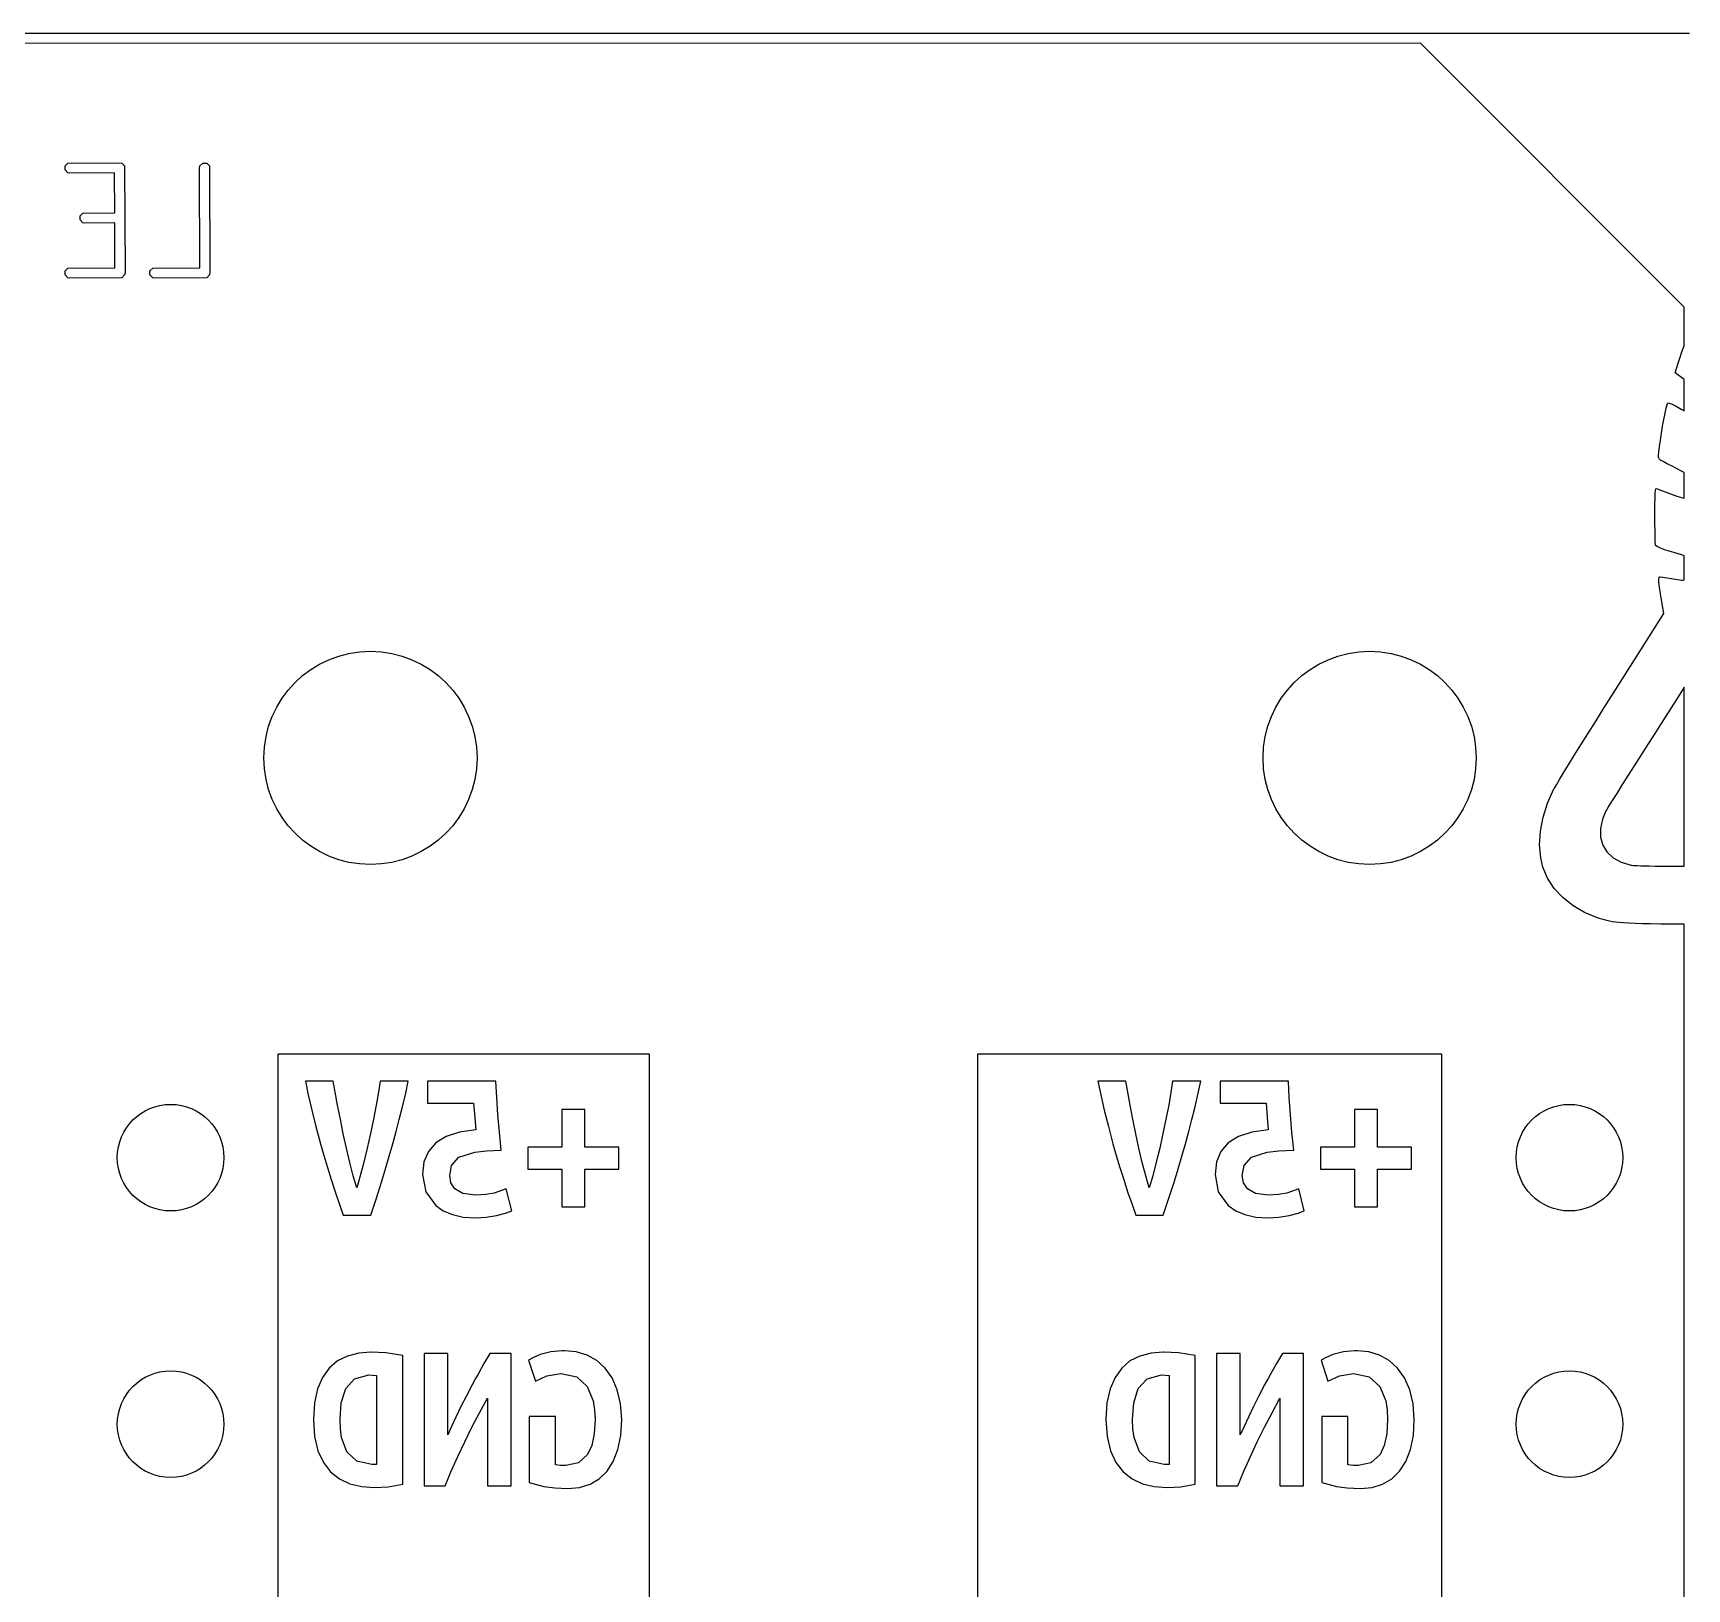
# Model space of a CAD drawing. Extents: x 48.4 to 111, y -108.5 to -46.5.
# Drawn here: x 79.97 to 95.73, y -91.74 to -76.91 of the extents above; entities that cross this region are included whole.
import ezdxf

# ---------------------------------------------------------------- set-up
doc = ezdxf.new("R2010")
doc.units = 0
doc.layers.add('BLACK', color=7, linetype='CONTINUOUS')

msp = doc.modelspace()

# ---------------------------------------------------------------- linework, layer by layer
at = {"layer": 'BLACK', "linetype": 'CONTINUOUS'}
for p, q in [((64.242866, -76.915806), (93.217259, -76.912306)), ((93.217259, -76.912306), (93.218, -76.912)), ((93.218, -76.912), (95.758, -76.912)), ((93.193795, -77.008505), (64.308202, -77.011994)), ((95.708309, -79.523019), (93.193795, -77.008505)), ((80.273329, -78.178285), (80.300389, -78.151225)), ((80.273329, -78.216553), (80.273329, -78.178285)), ((80.300389, -78.151225), (80.795713, -78.147419)), ((80.795713, -78.147419), (80.814847, -78.151225)), ((80.814847, -78.151225), (80.841907, -78.178285)), ((80.841907, -78.178285), (80.845713, -79.197419)), ((81.555237, -78.197419), (81.559043, -78.178285)), ((81.558786, -79.147775), (81.555237, -78.197419)), ((81.559043, -78.178285), (81.586103, -78.151225)), ((81.586103, -78.151225), (81.624371, -78.151225)), ((81.624371, -78.151225), (81.651431, -78.178285)), ((81.651431, -78.178285), (81.655237, -79.197419)), ((80.300389, -78.243613), (80.273329, -78.216553)), ((80.319523, -78.247419), (80.300389, -78.243613)), ((80.745887, -78.244142), (80.319523, -78.247419)), ((80.747306, -78.624131), (80.745887, -78.244142)), ((80.416186, -78.654475), (80.443246, -78.627415)), ((80.416186, -78.692743), (80.416186, -78.654475)), ((80.443246, -78.627415), (80.747306, -78.624131)), ((80.443246, -78.719803), (80.416186, -78.692743)), ((80.46238, -78.723609), (80.443246, -78.719803)), ((80.747666, -78.720528), (80.46238, -78.723609)), ((80.749262, -79.147775), (80.747666, -78.720528)), ((80.273329, -79.178285), (80.300389, -79.151225)), ((80.273329, -79.216553), (80.273329, -79.178285)), ((80.300389, -79.243613), (80.273329, -79.216553)), ((80.300389, -79.151225), (80.749262, -79.147775)), ((80.319523, -79.247419), (80.300389, -79.243613)), ((80.814847, -79.243613), (80.319523, -79.247419)), ((80.841907, -79.216553), (80.814847, -79.243613)), ((80.845713, -79.197419), (80.841907, -79.216553)), ((81.082853, -79.178285), (81.109913, -79.151225)), ((81.082853, -79.216553), (81.082853, -79.178285)), ((81.109913, -79.243613), (81.082853, -79.216553)), ((81.109913, -79.151225), (81.558786, -79.147775)), ((81.129047, -79.247419), (81.109913, -79.243613)), ((81.624371, -79.243613), (81.129047, -79.247419)), ((81.651431, -79.216553), (81.624371, -79.243613)), ((81.655237, -79.197419), (81.651431, -79.216553)), ((95.708353, -79.891296), (95.708309, -79.523019)), ((95.687677, -79.948672), (95.708353, -79.891296)), ((95.622323, -80.150607), (95.650594, -80.058551)), ((95.650594, -80.058551), (95.651165, -80.0567)), ((95.651165, -80.0567), (95.666699, -80.009167)), ((95.666699, -80.009167), (95.687677, -79.948672)), ((95.708392, -80.214727), (95.622323, -80.150607)), ((95.708428, -80.510575), (95.708392, -80.214727)), ((95.515665, -80.594208), (95.527392, -80.535593)), ((95.527392, -80.535593), (95.538102, -80.48725)), ((95.538102, -80.48725), (95.547087, -80.453175)), ((95.547087, -80.453175), (95.553637, -80.437362)), ((95.553637, -80.437362), (95.565913, -80.438563)), ((95.565913, -80.438563), (95.593722, -80.449629)), ((95.593722, -80.449629), (95.633068, -80.468928)), ((95.633068, -80.468928), (95.680066, -80.494699)), ((95.680066, -80.494699), (95.708428, -80.510575)), ((95.492, -80.726278), (95.503631, -80.659102)), ((95.503631, -80.659102), (95.515665, -80.594208)), ((95.466612, -80.90156), (95.472781, -80.851502)), ((95.472781, -80.851502), (95.48148, -80.791743)), ((95.48148, -80.791743), (95.492, -80.726278)), ((95.463539, -80.944765), (95.463683, -80.937922)), ((95.464876, -80.957273), (95.463539, -80.944765)), ((95.463683, -80.937922), (95.466612, -80.90156)), ((95.470839, -80.968642), (95.464876, -80.957273)), ((95.484362, -80.980901), (95.470839, -80.968642)), ((95.508377, -80.996077), (95.484362, -80.980901)), ((95.545816, -81.016199), (95.508377, -80.996077)), ((95.599611, -81.043296), (95.545816, -81.016199)), ((95.622069, -81.054418), (95.599611, -81.043296)), ((95.697211, -81.09298), (95.622069, -81.054418)), ((95.708499, -81.09951), (95.697211, -81.09298)), ((95.708529, -81.343627), (95.708499, -81.09951)), ((95.430277, -81.40102), (95.431316, -81.340755)), ((95.431316, -81.340755), (95.433079, -81.298008)), ((95.433079, -81.298008), (95.435683, -81.27066)), ((95.435683, -81.27066), (95.439242, -81.256592)), ((95.439242, -81.256592), (95.443871, -81.253684)), ((95.443871, -81.253684), (95.502117, -81.275545)), ((95.502117, -81.275545), (95.578378, -81.303411)), ((95.578378, -81.303411), (95.637735, -81.323841)), ((95.637735, -81.323841), (95.682556, -81.337535)), ((95.682556, -81.337535), (95.708529, -81.343627)), ((95.429823, -81.512772), (95.429849, -81.480922)), ((95.429849, -81.480922), (95.430277, -81.40102)), ((95.430101, -81.588427), (95.429823, -81.512772)), ((95.430883, -81.65715), (95.430101, -81.588427)), ((95.432087, -81.715558), (95.430883, -81.65715)), ((95.433632, -81.760266), (95.432087, -81.715558)), ((95.435436, -81.787889), (95.433632, -81.760266)), ((95.436596, -81.794822), (95.435436, -81.787889)), ((95.450565, -81.806348), (95.436596, -81.794822)), ((95.483192, -81.821461), (95.450565, -81.806348)), ((95.531216, -81.838756), (95.483192, -81.821461)), ((95.557415, -81.847005), (95.531216, -81.838756)), ((95.640327, -81.872323), (95.557415, -81.847005)), ((95.704054, -81.892357), (95.640327, -81.872323)), ((95.708595, -81.893869), (95.704054, -81.892357)), ((95.708623, -82.122023), (95.708595, -81.893869)), ((95.467196, -82.115332), (95.470065, -82.098762)), ((95.46835, -82.145541), (95.467196, -82.115332)), ((95.470065, -82.098762), (95.476779, -82.093715)), ((95.476779, -82.093715), (95.480732, -82.093966)), ((95.480732, -82.093966), (95.504459, -82.097044)), ((95.504459, -82.097044), (95.541982, -82.102886)), ((95.541982, -82.102886), (95.587168, -82.110558)), ((95.587168, -82.110558), (95.603315, -82.113359)), ((95.603315, -82.113359), (95.647193, -82.120525)), ((95.647193, -82.120525), (95.681675, -82.12552)), ((95.681675, -82.12552), (95.700405, -82.127401)), ((95.700405, -82.127401), (95.708623, -82.122023)), ((95.473702, -82.191503), (95.46835, -82.145541)), ((95.483428, -82.255335), (95.473702, -82.191503)), ((95.496748, -82.333703), (95.483428, -82.255335)), ((95.015898, -83.232273), (95.516154, -82.444459)), ((95.516154, -82.444459), (95.496748, -82.333703)), ((94.937857, -83.355401), (95.015898, -83.232273)), ((95.708746, -83.146869), (95.634953, -83.262496)), ((95.708952, -84.853049), (95.708746, -83.146869)), ((94.862362, -83.474951), (94.937857, -83.355401)), ((95.634953, -83.262496), (95.527407, -83.431128)), ((94.790424, -83.589296), (94.862362, -83.474951)), ((95.527407, -83.431128), (95.427896, -83.587291)), ((94.661261, -83.79587), (94.723054, -83.696811)), ((94.723054, -83.696811), (94.790424, -83.589296)), ((95.427896, -83.587291), (95.33683, -83.730341)), ((94.606055, -83.884846), (94.661261, -83.79587)), ((95.254621, -83.859633), (95.181681, -83.974522)), ((95.33683, -83.730341), (95.254621, -83.859633)), ((94.490072, -84.075024), (94.519451, -84.026049)), ((94.519451, -84.026049), (94.558449, -83.962115)), ((94.558449, -83.962115), (94.606055, -83.884846)), ((95.181681, -83.974522), (95.11842, -84.074365)), ((94.407221, -84.250283), (94.466613, -84.116163)), ((94.466613, -84.116163), (94.471323, -84.107412)), ((94.471323, -84.107412), (94.490072, -84.075024)), ((95.06525, -84.158517), (95.022583, -84.226334)), ((95.11842, -84.074365), (95.06525, -84.158517)), ((94.364561, -84.385704), (94.407221, -84.250283)), ((94.961707, -84.325328), (94.930708, -84.402262)), ((94.9704, -84.310384), (94.961707, -84.325328)), ((94.990829, -84.277171), (94.9704, -84.310384)), ((95.022583, -84.226334), (94.990829, -84.277171)), ((94.339038, -84.519543), (94.364561, -84.385704)), ((94.930708, -84.402262), (94.910782, -84.493073)), ((94.910782, -84.493073), (94.911402, -84.576529)), ((94.331059, -84.648914), (94.339038, -84.519543)), ((94.341031, -84.770934), (94.331059, -84.648914)), ((94.911402, -84.576529), (94.932017, -84.651451)), ((94.932017, -84.651451), (94.972078, -84.716662)), ((94.361792, -84.859994), (94.341031, -84.770934)), ((94.972078, -84.716662), (95.031033, -84.770986)), ((95.031033, -84.770986), (95.108333, -84.813245)), ((95.108333, -84.813245), (95.203426, -84.842261)), ((94.405965, -84.965186), (94.361792, -84.859994)), ((94.46991, -85.063042), (94.405965, -84.965186)), ((95.203426, -84.842261), (95.209586, -84.843256)), ((95.209586, -84.843256), (95.221908, -84.844481)), ((95.221908, -84.844481), (95.239687, -84.845638)), ((95.239687, -84.845638), (95.263508, -84.846729)), ((95.263508, -84.846729), (95.293959, -84.847755)), ((95.293959, -84.847755), (95.331626, -84.848717)), ((95.331626, -84.848717), (95.377097, -84.849619)), ((95.377097, -84.849619), (95.430959, -84.850461)), ((95.430959, -84.850461), (95.493798, -84.851246)), ((95.493798, -84.851246), (95.566202, -84.851974)), ((95.566202, -84.851974), (95.648758, -84.852648)), ((95.648758, -84.852648), (95.708952, -84.853049)), ((94.551588, -85.151646), (94.46991, -85.063042)), ((94.648955, -85.229086), (94.551588, -85.151646)), ((94.759972, -85.293447), (94.648955, -85.229086)), ((94.873495, -85.339826), (94.759972, -85.293447)), ((94.900723, -85.349022), (94.873495, -85.339826)), ((94.925263, -85.357269), (94.900723, -85.349022)), ((94.948419, -85.364624), (94.925263, -85.357269)), ((94.971499, -85.371145), (94.948419, -85.364624)), ((94.995806, -85.376889), (94.971499, -85.371145)), ((95.022648, -85.381912), (94.995806, -85.376889)), ((95.053329, -85.386271), (95.022648, -85.381912)), ((95.089155, -85.390022), (95.053329, -85.386271)), ((95.131433, -85.393223), (95.089155, -85.390022)), ((95.181466, -85.395931), (95.131433, -85.393223)), ((95.240562, -85.398202), (95.181466, -85.395931)), ((95.310025, -85.400093), (95.240562, -85.398202)), ((95.391161, -85.401661), (95.310025, -85.400093)), ((95.485276, -85.402963), (95.391161, -85.401661)), ((95.593675, -85.404056), (95.485276, -85.402963)), ((95.709019, -85.40493), (95.593675, -85.404056)), ((95.711797, -108.408005), (95.709019, -85.40493)), ((82.306885, -98.778729), (82.306885, -86.641271)), ((82.306885, -86.641271), (82.564854, -86.641271)), ((82.564854, -86.641271), (85.583146, -86.641271)), ((85.583146, -86.641271), (85.841115, -86.641271)), ((85.841115, -86.641271), (85.841115, -98.778729)), ((88.97572, -98.778729), (88.97572, -86.641271)), ((88.97572, -86.641271), (89.233688, -86.641271)), ((89.233688, -86.641271), (93.138312, -86.641271)), ((93.138312, -86.641271), (93.39628, -86.641271)), ((93.39628, -86.641271), (93.39628, -98.778729)), ((82.831077, -86.899239), (82.564854, -86.899239)), ((82.564854, -86.899239), (82.592456, -87.030287)), ((82.849651, -87.006554), (82.831077, -86.899239)), ((82.872352, -87.130379), (82.849651, -87.006554)), ((83.261369, -87.006296), (83.2397, -87.129347)), ((83.276847, -86.899239), (83.261369, -87.006296)), ((83.545135, -86.899239), (83.276847, -86.899239)), ((83.48735, -87.159272), (83.521402, -87.014809)), ((83.521402, -87.014809), (83.545135, -86.899239)), ((84.380954, -86.899239), (83.728809, -86.899239)), ((83.728809, -86.899239), (83.728809, -87.109742)), ((84.388693, -87.056858), (84.380954, -86.899239)), ((90.386243, -86.899239), (90.120019, -86.899239)), ((90.120019, -86.899239), (90.147622, -87.030287)), ((90.404816, -87.006554), (90.386243, -86.899239)), ((90.427518, -87.130379), (90.404816, -87.006554)), ((90.816535, -87.006296), (90.794865, -87.129347)), ((90.832013, -86.899239), (90.816535, -87.006296)), ((91.1003, -86.899239), (90.832013, -86.899239)), ((91.042515, -87.159272), (91.076567, -87.014809)), ((91.076567, -87.014809), (91.1003, -86.899239)), ((91.936119, -86.899239), (91.283974, -86.899239)), ((91.283974, -86.899239), (91.283974, -87.109742)), ((91.943858, -87.056858), (91.936119, -86.899239)), ((82.592456, -87.030287), (82.625734, -87.175782)), ((82.625734, -87.175782), (82.66443, -87.332369)), ((82.898149, -87.264265), (82.872352, -87.130379)), ((83.2397, -87.129347), (83.213645, -87.262459)), ((83.460062, -87.267389), (83.48735, -87.159272)), ((83.728809, -87.109742), (84.168387, -87.109742)), ((84.168387, -87.109742), (84.178706, -87.248013)), ((84.399527, -87.220152), (84.388693, -87.056858)), ((85.229155, -87.171654), (85.010397, -87.171654)), ((85.010397, -87.171654), (85.010397, -87.530747)), ((85.229155, -87.530747), (85.229155, -87.171654)), ((90.147622, -87.030287), (90.1809, -87.175782)), ((90.1809, -87.175782), (90.219595, -87.332369)), ((90.453315, -87.264265), (90.427518, -87.130379)), ((90.794865, -87.129347), (90.76881, -87.262459)), ((91.015228, -87.267389), (91.042515, -87.159272)), ((91.283974, -87.109742), (91.723553, -87.109742)), ((91.723553, -87.109742), (91.733871, -87.248013)), ((91.954693, -87.220152), (91.943858, -87.056858)), ((92.78432, -87.171654), (92.565563, -87.171654)), ((92.565563, -87.171654), (92.565563, -87.530747)), ((92.78432, -87.530747), (92.78432, -87.171654)), ((82.66443, -87.332369), (82.708284, -87.496695)), ((82.92601, -87.401762), (82.898149, -87.264265)), ((83.213645, -87.262459), (83.18501, -87.399699)), ((83.430482, -87.379864), (83.460062, -87.267389)), ((84.178706, -87.248013), (84.189025, -87.365647)), ((84.413974, -87.38809), (84.399527, -87.220152)), ((90.219595, -87.332369), (90.26345, -87.496695)), ((90.481175, -87.401762), (90.453315, -87.264265)), ((90.76881, -87.262459), (90.740176, -87.399699)), ((90.985647, -87.379864), (91.015228, -87.267389)), ((91.733871, -87.248013), (91.74419, -87.365647)), ((91.969139, -87.38809), (91.954693, -87.220152)), ((82.708284, -87.496695), (82.740272, -87.609513)), ((82.955934, -87.540034), (82.92601, -87.401762)), ((83.18501, -87.399699), (83.154054, -87.53797)), ((83.364901, -87.615819), (83.398609, -87.496695)), ((83.398609, -87.496695), (83.430482, -87.379864)), ((83.807231, -87.489472), (83.737293, -87.570646)), ((83.905603, -87.428018), (83.807231, -87.489472)), ((84.032868, -87.386743), (83.905603, -87.428018)), ((84.189025, -87.365647), (84.032868, -87.386743)), ((84.432547, -87.559639), (84.413974, -87.38809)), ((90.26345, -87.496695), (90.295438, -87.609513)), ((90.5111, -87.540034), (90.481175, -87.401762)), ((90.740176, -87.399699), (90.70922, -87.53797)), ((90.920066, -87.615819), (90.953774, -87.496695)), ((90.953774, -87.496695), (90.985647, -87.379864)), ((91.362396, -87.489472), (91.292458, -87.570646)), ((91.460768, -87.428018), (91.362396, -87.489472)), ((91.588033, -87.386743), (91.460768, -87.428018)), ((91.74419, -87.365647), (91.588033, -87.386743)), ((91.987713, -87.559639), (91.969139, -87.38809)), ((82.740272, -87.609513), (82.774324, -87.723707)), ((82.987922, -87.676241), (82.955934, -87.540034)), ((83.154054, -87.53797), (83.121034, -87.674177)), ((83.329817, -87.735173), (83.364901, -87.615819)), ((83.737293, -87.570646), (83.69533, -87.671082)), ((83.958917, -87.70307), (84.029084, -87.626711)), ((84.029084, -87.626711), (84.178706, -87.577181)), ((84.178706, -87.577181), (84.290665, -87.564025)), ((84.290665, -87.564025), (84.432547, -87.559639)), ((85.010397, -87.530747), (84.686389, -87.530747)), ((84.686389, -87.530747), (84.686389, -87.739186)), ((85.553164, -87.530747), (85.229155, -87.530747)), ((85.553164, -87.739186), (85.553164, -87.530747)), ((90.295438, -87.609513), (90.32949, -87.723707)), ((90.543088, -87.676241), (90.5111, -87.540034)), ((90.70922, -87.53797), (90.6762, -87.674177)), ((90.884982, -87.735173), (90.920066, -87.615819)), ((91.292458, -87.570646), (91.250495, -87.671082)), ((91.514082, -87.70307), (91.58425, -87.626711)), ((91.58425, -87.626711), (91.733871, -87.577181)), ((91.733871, -87.577181), (91.84583, -87.564025)), ((91.84583, -87.564025), (91.987713, -87.559639)), ((92.565563, -87.530747), (92.241554, -87.530747)), ((92.241554, -87.530747), (92.241554, -87.739186)), ((93.108329, -87.530747), (92.78432, -87.530747)), ((93.108329, -87.739186), (93.108329, -87.530747)), ((82.774324, -87.723707), (82.81044, -87.839277)), ((83.020942, -87.803936), (82.987922, -87.676241)), ((83.053962, -87.916668), (83.020942, -87.803936)), ((83.08724, -87.802388), (83.053962, -87.916668)), ((83.121034, -87.674177), (83.08724, -87.802388)), ((83.293357, -87.854756), (83.329817, -87.735173)), ((83.69533, -87.671082), (83.681342, -87.790779)), ((83.681342, -87.790779), (83.712299, -87.954847)), ((83.941375, -87.801098), (83.958917, -87.70307)), ((83.951694, -87.869202), (83.941375, -87.801098)), ((84.686389, -87.739186), (85.010397, -87.739186)), ((85.010397, -87.739186), (85.010397, -88.098278)), ((85.229155, -88.098278), (85.229155, -87.739186)), ((85.229155, -87.739186), (85.553164, -87.739186)), ((90.32949, -87.723707), (90.365605, -87.839277)), ((90.576108, -87.803936), (90.543088, -87.676241)), ((90.609128, -87.916668), (90.576108, -87.803936)), ((90.642406, -87.802388), (90.609128, -87.916668)), ((90.6762, -87.674177), (90.642406, -87.802388)), ((90.848523, -87.854756), (90.884982, -87.735173)), ((91.250495, -87.671082), (91.236508, -87.790779)), ((91.236508, -87.790779), (91.267464, -87.954847)), ((91.49654, -87.801098), (91.514082, -87.70307)), ((91.506859, -87.869202), (91.49654, -87.801098)), ((92.241554, -87.739186), (92.565563, -87.739186)), ((92.565563, -87.739186), (92.565563, -88.098278)), ((92.78432, -88.098278), (92.78432, -87.739186)), ((92.78432, -87.739186), (93.108329, -87.739186)), ((82.81044, -87.839277), (82.848046, -87.954274)), ((82.848046, -87.954274), (82.886569, -88.066749)), ((83.239184, -88.025015), (83.293357, -87.854756)), ((83.712299, -87.954847), (83.807231, -88.085896)), ((83.989873, -87.928019), (83.951694, -87.869202)), ((84.066232, -87.970326), (83.989873, -87.928019)), ((84.189025, -87.986836), (84.066232, -87.970326)), ((84.364444, -87.968262), (84.285505, -87.982192)), ((84.480014, -87.926987), (84.364444, -87.968262)), ((84.531607, -88.137489), (84.480014, -87.926987)), ((90.365605, -87.839277), (90.403211, -87.954274)), ((90.403211, -87.954274), (90.441735, -88.066749)), ((90.794349, -88.025015), (90.848523, -87.854756)), ((91.267464, -87.954847), (91.362396, -88.085896)), ((91.545038, -87.928019), (91.506859, -87.869202)), ((91.621397, -87.970326), (91.545038, -87.928019)), ((91.74419, -87.986836), (91.621397, -87.970326)), ((91.919609, -87.968262), (91.84067, -87.982192)), ((92.035179, -87.926987), (91.919609, -87.968262)), ((92.086773, -88.137489), (92.035179, -87.926987)), ((82.886569, -88.066749), (82.92601, -88.176701)), ((83.188106, -88.176701), (83.239184, -88.025015)), ((83.807231, -88.085896), (83.878946, -88.135426)), ((84.285505, -87.982192), (84.189025, -87.986836)), ((85.010397, -88.098278), (85.229155, -88.098278)), ((90.441735, -88.066749), (90.481175, -88.176701)), ((90.743271, -88.176701), (90.794349, -88.025015)), ((91.362396, -88.085896), (91.434112, -88.135426)), ((91.84067, -87.982192), (91.74419, -87.986836)), ((92.565563, -88.098278), (92.78432, -88.098278)), ((82.92601, -88.176701), (83.188106, -88.176701)), ((83.878946, -88.135426), (83.96614, -88.172573)), ((83.96614, -88.172573), (84.068811, -88.19579)), ((84.068811, -88.19579), (84.186961, -88.203529)), ((84.186961, -88.203529), (84.288085, -88.197338)), ((84.288085, -88.197338), (84.387145, -88.18186)), ((84.387145, -88.18186), (84.47279, -88.160191)), ((84.47279, -88.160191), (84.531607, -88.137489)), ((90.481175, -88.176701), (90.743271, -88.176701)), ((91.434112, -88.135426), (91.521305, -88.172573)), ((91.521305, -88.172573), (91.623977, -88.19579)), ((91.623977, -88.19579), (91.742126, -88.203529)), ((91.742126, -88.203529), (91.84325, -88.197338)), ((91.84325, -88.197338), (91.94231, -88.18186)), ((91.94231, -88.18186), (92.027956, -88.160191)), ((92.027956, -88.160191), (92.086773, -88.137489)), ((82.965038, -89.520171), (82.870238, -89.56719)), ((83.073055, -89.492722), (82.965038, -89.520171)), ((83.188106, -89.483853), (83.073055, -89.492722)), ((83.191746, -89.483573), (83.188106, -89.483853)), ((83.33204, -89.489673), (83.191746, -89.483573)), ((83.492667, -89.514072), (83.33204, -89.489673)), ((83.492667, -90.742155), (83.492667, -89.514072)), ((83.921683, -89.497806), (83.695992, -89.497806)), ((83.695992, -89.497806), (83.695992, -90.756388)), ((83.921683, -90.272474), (83.921683, -89.497806)), ((84.324267, -89.497806), (84.267336, -89.591081)), ((84.525558, -89.497806), (84.324267, -89.497806)), ((84.525558, -90.756388), (84.525558, -89.497806)), ((84.733967, -89.536437), (84.692285, -89.560836)), ((84.804114, -89.505939), (84.733967, -89.536437)), ((84.90476, -89.480523), (84.804114, -89.505939)), ((85.010397, -89.471515), (84.90476, -89.480523)), ((85.035904, -89.46934), (85.010397, -89.471515)), ((85.146208, -89.47976), (85.035904, -89.46934)), ((85.249396, -89.511022), (85.146208, -89.47976)), ((85.342417, -89.563124), (85.249396, -89.511022)), ((90.520203, -89.520171), (90.425403, -89.56719)), ((90.62822, -89.492722), (90.520203, -89.520171)), ((90.743271, -89.483853), (90.62822, -89.492722)), ((90.746911, -89.483573), (90.743271, -89.483853)), ((90.887205, -89.489673), (90.746911, -89.483573)), ((91.047832, -89.514072), (90.887205, -89.489673)), ((91.047832, -90.742155), (91.047832, -89.514072)), ((91.476848, -89.497806), (91.251157, -89.497806)), ((91.251157, -89.497806), (91.251157, -90.756388)), ((91.476848, -90.272474), (91.476848, -89.497806)), ((91.879432, -89.497806), (91.822501, -89.591081)), ((92.080724, -89.497806), (91.879432, -89.497806)), ((92.080724, -90.756388), (92.080724, -89.497806)), ((92.289132, -89.536437), (92.24745, -89.560836)), ((92.359279, -89.505939), (92.289132, -89.536437)), ((92.459925, -89.480523), (92.359279, -89.505939)), ((92.565563, -89.471515), (92.459925, -89.480523)), ((92.59107, -89.46934), (92.565563, -89.471515)), ((92.701374, -89.47976), (92.59107, -89.46934)), ((92.804561, -89.511022), (92.701374, -89.47976)), ((92.897582, -89.563124), (92.804561, -89.511022)), ((82.791195, -89.63505), (82.72791, -89.724005)), ((82.870238, -89.56719), (82.791195, -89.63505)), ((83.033152, -89.736713), (83.16938, -89.701131)), ((83.16938, -89.701131), (83.205978, -89.702147)), ((83.205978, -89.702147), (83.242577, -89.70723)), ((83.242577, -89.70723), (83.242577, -90.553063)), ((84.210404, -89.691981), (84.186961, -89.735579)), ((84.267336, -89.591081), (84.210404, -89.691981)), ((84.692285, -89.560836), (84.757349, -89.760095)), ((84.867145, -89.709264), (85.001339, -89.686898)), ((85.001339, -89.686898), (85.1518, -89.71943)), ((85.422222, -89.636067), (85.342417, -89.563124)), ((85.487795, -89.729342), (85.422222, -89.636067)), ((90.34636, -89.63505), (90.283075, -89.724005)), ((90.425403, -89.56719), (90.34636, -89.63505)), ((90.588317, -89.736713), (90.724545, -89.701131)), ((90.724545, -89.701131), (90.761144, -89.702147)), ((90.761144, -89.702147), (90.797742, -89.70723)), ((90.797742, -89.70723), (90.797742, -90.553063)), ((91.76557, -89.691981), (91.742126, -89.735579)), ((91.822501, -89.591081), (91.76557, -89.691981)), ((92.24745, -89.560836), (92.312514, -89.760095)), ((92.42231, -89.709264), (92.556504, -89.686898)), ((92.556504, -89.686898), (92.706965, -89.71943)), ((92.977387, -89.636067), (92.897582, -89.563124)), ((93.04296, -89.729342), (92.977387, -89.636067)), ((82.680383, -89.834309), (82.650647, -89.967741)), ((82.72791, -89.724005), (82.680383, -89.834309)), ((82.90709, -89.967487), (82.949789, -89.831259)), ((82.949789, -89.831259), (83.033152, -89.736713)), ((84.154236, -89.796439), (84.099592, -89.900389)), ((84.186961, -89.735579), (84.154236, -89.796439)), ((84.757349, -89.760095), (84.867145, -89.709264)), ((85.1518, -89.71943), (85.252446, -89.80991)), ((85.252446, -89.80991), (85.309377, -89.948171)), ((85.538118, -89.842442), (85.487795, -89.729342)), ((85.570141, -89.974857), (85.538118, -89.842442)), ((90.235548, -89.834309), (90.205812, -89.967741)), ((90.283075, -89.724005), (90.235548, -89.834309)), ((90.462256, -89.967487), (90.504954, -89.831259)), ((90.504954, -89.831259), (90.588317, -89.736713)), ((91.709401, -89.796439), (91.654758, -89.900389)), ((91.742126, -89.735579), (91.709401, -89.796439)), ((92.312514, -89.760095), (92.42231, -89.709264)), ((92.706965, -89.71943), (92.807611, -89.80991)), ((92.807611, -89.80991), (92.864542, -89.948171)), ((93.093283, -89.842442), (93.04296, -89.729342)), ((93.125307, -89.974857), (93.093283, -89.842442)), ((82.650647, -89.967741), (82.640735, -90.12608)), ((82.894891, -90.12608), (82.90709, -89.967487)), ((84.047744, -90.00256), (83.999963, -90.101681)), ((84.099592, -89.900389), (84.047744, -90.00256)), ((84.224298, -90.060225), (84.299868, -89.920722)), ((84.299868, -89.920722), (84.299868, -90.756388)), ((85.309377, -89.948171), (85.322339, -90.032805)), ((85.580816, -90.12608), (85.570141, -89.974857)), ((90.205812, -89.967741), (90.1959, -90.12608)), ((90.450056, -90.12608), (90.462256, -89.967487)), ((91.60291, -90.00256), (91.555128, -90.101681)), ((91.654758, -89.900389), (91.60291, -90.00256)), ((91.779464, -90.060225), (91.855033, -89.920722)), ((91.855033, -89.920722), (91.855033, -90.756388)), ((92.864542, -89.948171), (92.877504, -90.032805)), ((93.135981, -90.12608), (93.125307, -89.974857)), ((82.640735, -90.12608), (82.651663, -90.287978)), ((82.898703, -90.215797), (82.894891, -90.12608)), ((83.999963, -90.101681), (83.957519, -90.193177)), ((84.152118, -90.199503), (84.224298, -90.060225)), ((84.948475, -90.097615), (84.698385, -90.097615)), ((84.698385, -90.097615), (84.698385, -90.725889)), ((84.948475, -90.557129), (84.948475, -90.097615)), ((85.326659, -90.12608), (85.318752, -90.263325)), ((85.322339, -90.032805), (85.326659, -90.12608)), ((85.571666, -90.278828), (85.580816, -90.12608)), ((90.1959, -90.12608), (90.206829, -90.287978)), ((90.453869, -90.215797), (90.450056, -90.12608)), ((91.555128, -90.101681), (91.512684, -90.193177)), ((91.707283, -90.199503), (91.779464, -90.060225)), ((92.50364, -90.097615), (92.25355, -90.097615)), ((92.25355, -90.097615), (92.25355, -90.725889)), ((92.50364, -90.557129), (92.50364, -90.097615)), ((92.881825, -90.12608), (92.873918, -90.263325)), ((92.877504, -90.032805), (92.881825, -90.12608)), ((93.126831, -90.278828), (93.135981, -90.12608)), ((82.651663, -90.287978), (82.684449, -90.423951)), ((82.91014, -90.29789), (82.898703, -90.215797)), ((82.960972, -90.433101), (82.91014, -90.29789)), ((83.957519, -90.193177), (83.921683, -90.272474)), ((84.017923, -90.477607), (84.083326, -90.338555)), ((84.083326, -90.338555), (84.152118, -90.199503)), ((85.318752, -90.263325), (85.295031, -90.374137)), ((85.544217, -90.411752), (85.571666, -90.278828)), ((90.206829, -90.287978), (90.239615, -90.423951)), ((90.465306, -90.29789), (90.453869, -90.215797)), ((90.516137, -90.433101), (90.465306, -90.29789)), ((91.512684, -90.193177), (91.476848, -90.272474)), ((91.573089, -90.477607), (91.638492, -90.338555)), ((91.638492, -90.338555), (91.707283, -90.199503)), ((92.873918, -90.263325), (92.850196, -90.374137)), ((93.099383, -90.411752), (93.126831, -90.278828)), ((82.684449, -90.423951), (82.736552, -90.535526)), ((83.054501, -90.522564), (82.960972, -90.433101)), ((83.955909, -90.616884), (84.017923, -90.477607)), ((85.255496, -90.458517), (85.167558, -90.538576)), ((85.295031, -90.374137), (85.255496, -90.458517)), ((85.499994, -90.524597), (85.544217, -90.411752)), ((90.239615, -90.423951), (90.291717, -90.535526)), ((90.609666, -90.522564), (90.516137, -90.433101)), ((91.511074, -90.616884), (91.573089, -90.477607)), ((92.810661, -90.458517), (92.722723, -90.538576)), ((92.850196, -90.374137), (92.810661, -90.458517)), ((93.055159, -90.524597), (93.099383, -90.411752)), ((82.736552, -90.535526), (82.805428, -90.624227)), ((82.805428, -90.624227), (82.890062, -90.69107)), ((83.197845, -90.555096), (83.054501, -90.522564)), ((83.220211, -90.555096), (83.197845, -90.555096)), ((83.242577, -90.553063), (83.220211, -90.555096)), ((83.897284, -90.756388), (83.955909, -90.616884)), ((84.997273, -90.563229), (84.948475, -90.557129)), ((85.046071, -90.565262), (84.997273, -90.563229)), ((85.167558, -90.538576), (85.046071, -90.565262)), ((85.366562, -90.689291), (85.440521, -90.61711)), ((85.440521, -90.61711), (85.499994, -90.524597)), ((90.291717, -90.535526), (90.360593, -90.624227)), ((90.360593, -90.624227), (90.445227, -90.69107)), ((90.753011, -90.555096), (90.609666, -90.522564)), ((90.775376, -90.555096), (90.753011, -90.555096)), ((90.797742, -90.553063), (90.775376, -90.555096)), ((91.452449, -90.756388), (91.511074, -90.616884)), ((92.552438, -90.563229), (92.50364, -90.557129)), ((92.601236, -90.565262), (92.552438, -90.563229)), ((92.722723, -90.538576), (92.601236, -90.565262)), ((92.921727, -90.689291), (92.995687, -90.61711)), ((92.995687, -90.61711), (93.055159, -90.524597)), ((82.890062, -90.69107), (82.989437, -90.737072)), ((82.989437, -90.737072), (83.10152, -90.763759)), ((83.10152, -90.763759), (83.224278, -90.772654)), ((83.224278, -90.772654), (83.355422, -90.765538)), ((83.355422, -90.765538), (83.492667, -90.742155)), ((83.695992, -90.756388), (83.897284, -90.756388)), ((84.299868, -90.756388), (84.525558, -90.756388)), ((84.698385, -90.725889), (84.837663, -90.762488)), ((84.837663, -90.762488), (84.942121, -90.777737)), ((84.942121, -90.777737), (85.066403, -90.78282)), ((85.066403, -90.78282), (85.178486, -90.7724)), ((85.178486, -90.7724), (85.278878, -90.741139)), ((85.278878, -90.741139), (85.366562, -90.689291)), ((90.445227, -90.69107), (90.544602, -90.737072)), ((90.544602, -90.737072), (90.656685, -90.763759)), ((90.656685, -90.763759), (90.779443, -90.772654)), ((90.779443, -90.772654), (90.910588, -90.765538)), ((90.910588, -90.765538), (91.047832, -90.742155)), ((91.251157, -90.756388), (91.452449, -90.756388)), ((91.855033, -90.756388), (92.080724, -90.756388)), ((92.25355, -90.725889), (92.392828, -90.762488)), ((92.392828, -90.762488), (92.497286, -90.777737)), ((92.497286, -90.777737), (92.621569, -90.78282)), ((92.621569, -90.78282), (92.733652, -90.7724)), ((92.733652, -90.7724), (92.834043, -90.741139)), ((92.834043, -90.741139), (92.921727, -90.689291))]:
    msp.add_line(p, q, dxfattribs=at)
at = {"layer": 'BLACK'}
for centre, radius in [((83.185, -83.82), 1.016), ((92.71, -83.82), 1.016), ((81.28, -87.63), 0.508), ((94.615, -87.63), 0.508), ((81.28, -90.17), 0.508), ((94.615, -90.17), 0.508)]:
    msp.add_circle(centre, radius, dxfattribs=at)

doc.saveas('drawing.dxf')
